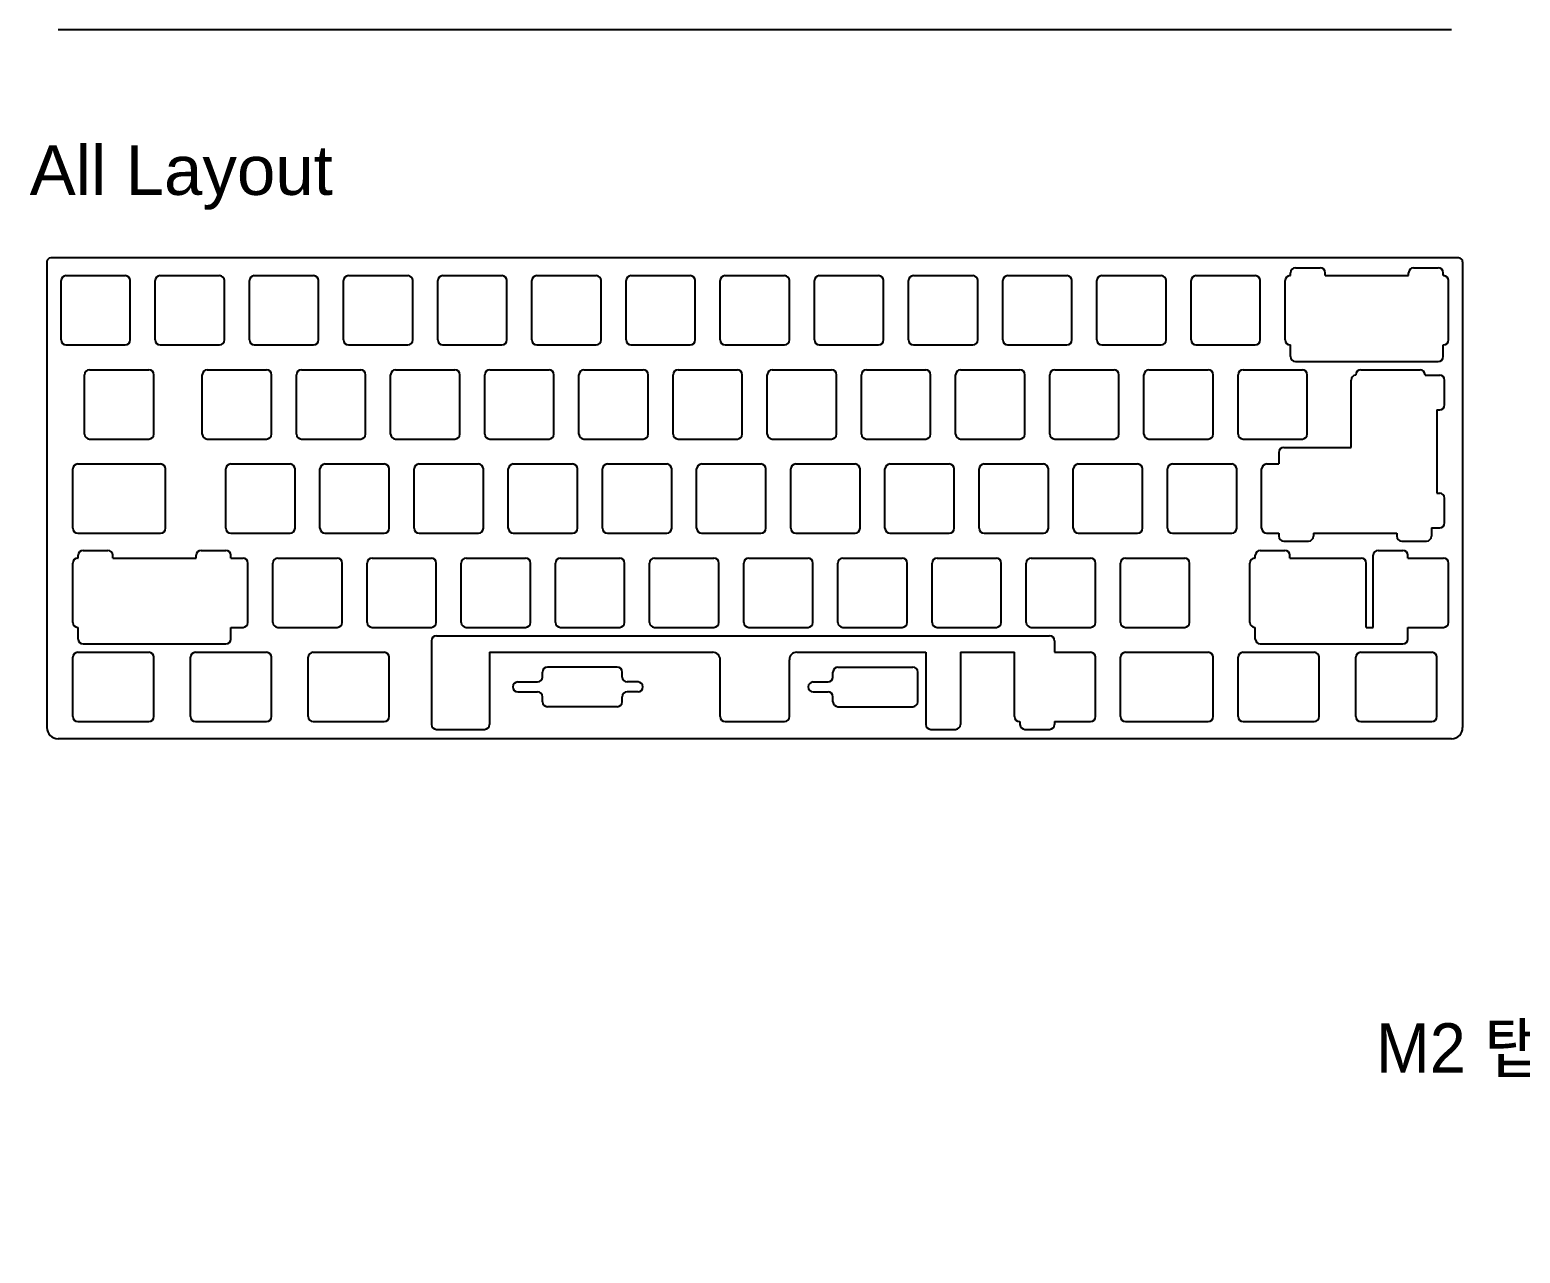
# Model space of a CAD drawing. Header units: millimetres. Extents: x 418 to 1622, y 220 to 808.
# Drawn here: x 448 to 749.5, y 220.5 to 468 of the extents above; entities that cross this region are included whole.
import ezdxf
from ezdxf import colors
from ezdxf.entities.mleader import LeaderData, LeaderLine
from ezdxf.math import Vec2, Vec3

# ---------------------------------------------------------------- set-up
doc = ezdxf.new("R2010")
doc.units = ezdxf.units.MM
doc.layers.add('보강판2t', color=4, linetype='Continuous')
doc.styles.get("Standard").update_dxf_attribs({"font": 'arial.ttf'})

msp = doc.modelspace()

# ---------------------------------------------------------------- linework, layer by layer
at = {"layer": '보강판2t', "color": 2}
msp.add_line((735.56, 467.98), (453.71, 467.98), dxfattribs=at)
at = {"layer": '보강판2t'}
for p, q in [((451.44, 421.06), (451.44, 326.81)), ((737.06, 421.83), (452.21, 421.83)), ((704.02, 419.82), (709.02, 419.82)), ((727.9, 419.82), (732.9, 419.82)), ((737.83, 421.06), (737.83, 326.81)), ((454.28, 405.24), (454.28, 417.24)), ((455.28, 418.24), (467.28, 418.24)), ((468.28, 405.24), (468.28, 417.24)), ((473.33, 405.24), (473.33, 417.24)), ((474.33, 418.24), (486.33, 418.24)), ((487.33, 405.24), (487.33, 417.24)), ((492.38, 405.24), (492.38, 417.24)), ((493.38, 418.24), (505.38, 418.24)), ((506.38, 405.24), (506.38, 417.24)), ((511.43, 405.24), (511.43, 417.24)), ((512.43, 418.24), (524.43, 418.24)), ((525.43, 405.24), (525.43, 417.24)), ((530.48, 405.24), (530.48, 417.24)), ((531.48, 418.24), (543.48, 418.24)), ((544.48, 405.24), (544.48, 417.24)), ((549.53, 405.24), (549.53, 417.24)), ((550.53, 418.24), (562.53, 418.24)), ((563.53, 405.24), (563.53, 417.24)), ((568.58, 405.24), (568.58, 417.24)), ((569.58, 418.24), (581.58, 418.24)), ((582.58, 405.24), (582.58, 417.24)), ((587.63, 405.24), (587.63, 417.24)), ((588.63, 418.24), (600.63, 418.24)), ((601.63, 405.24), (601.63, 417.24)), ((606.68, 405.24), (606.68, 417.24)), ((607.68, 418.24), (619.68, 418.24)), ((620.68, 405.24), (620.68, 417.24)), ((625.73, 405.24), (625.73, 417.24)), ((626.73, 418.24), (638.73, 418.24)), ((639.73, 405.24), (639.73, 417.24)), ((644.78, 405.24), (644.78, 417.24)), ((645.78, 418.24), (657.78, 418.24)), ((658.78, 405.24), (658.78, 417.24)), ((663.83, 405.24), (663.83, 417.24)), ((664.83, 418.24), (676.83, 418.24)), ((677.83, 405.24), (677.83, 417.24)), ((682.88, 405.24), (682.88, 417.24)), ((683.88, 418.24), (695.88, 418.24)), ((696.88, 405.24), (696.88, 417.24)), ((701.93, 405.24), (701.93, 417.24)), ((702.93, 418.24), (703.02, 418.24)), ((703.02, 418.24), (703.02, 418.82)), ((710.02, 418.24), (710.02, 418.82)), ((710.02, 418.24), (726.9, 418.24)), ((726.9, 418.24), (726.9, 418.82)), ((733.9, 418.24), (733.9, 418.82)), ((733.9, 418.24), (733.98, 418.24)), ((734.98, 405.24), (734.98, 417.24)), ((455.28, 404.24), (467.28, 404.24)), ((474.33, 404.24), (486.33, 404.24)), ((493.38, 404.24), (505.38, 404.24)), ((512.43, 404.24), (524.43, 404.24)), ((531.48, 404.24), (543.48, 404.24)), ((550.53, 404.24), (562.53, 404.24)), ((569.58, 404.24), (581.58, 404.24)), ((588.63, 404.24), (600.63, 404.24)), ((607.68, 404.24), (619.68, 404.24)), ((626.73, 404.24), (638.73, 404.24)), ((645.78, 404.24), (657.78, 404.24)), ((664.83, 404.24), (676.83, 404.24)), ((683.88, 404.24), (695.88, 404.24)), ((702.93, 404.24), (703.02, 404.24)), ((703.02, 401.88), (703.02, 404.24)), ((733.9, 404.24), (733.98, 404.24)), ((733.9, 401.88), (733.9, 404.24)), ((459.05, 386.19), (459.05, 398.19)), ((460.05, 399.19), (472.05, 399.19)), ((473.05, 386.19), (473.05, 398.19)), ((482.86, 386.19), (482.86, 398.19)), ((483.86, 399.19), (495.86, 399.19)), ((496.86, 386.19), (496.86, 398.19)), ((501.91, 386.19), (501.91, 398.19)), ((502.91, 399.19), (514.91, 399.19)), ((515.91, 386.19), (515.91, 398.19)), ((520.96, 386.19), (520.96, 398.19)), ((521.96, 399.19), (533.96, 399.19)), ((534.96, 386.19), (534.96, 398.19)), ((540.01, 386.19), (540.01, 398.19)), ((541.01, 399.19), (553.01, 399.19)), ((554.01, 386.19), (554.01, 398.19)), ((559.06, 386.19), (559.06, 398.19)), ((560.06, 399.19), (572.06, 399.19)), ((573.06, 386.19), (573.06, 398.19)), ((578.11, 386.19), (578.11, 398.19)), ((579.11, 399.19), (591.11, 399.19)), ((592.11, 386.19), (592.11, 398.19)), ((597.16, 386.19), (597.16, 398.19)), ((598.16, 399.19), (610.16, 399.19)), ((611.16, 386.19), (611.16, 398.19)), ((616.21, 386.19), (616.21, 398.19)), ((617.21, 399.19), (629.21, 399.19)), ((630.21, 386.19), (630.21, 398.19)), ((635.26, 386.19), (635.26, 398.19)), ((636.26, 399.19), (648.26, 399.19)), ((649.26, 386.19), (649.26, 398.19)), ((654.31, 386.19), (654.31, 398.19)), ((655.31, 399.19), (667.31, 399.19)), ((668.31, 386.19), (668.31, 398.19)), ((673.36, 386.19), (673.36, 398.19)), ((674.36, 399.19), (686.36, 399.19)), ((687.36, 386.19), (687.36, 398.19)), ((692.41, 386.19), (692.41, 398.19)), ((693.41, 399.19), (705.41, 399.19)), ((704.02, 400.88), (732.9, 400.88)), ((706.41, 386.19), (706.41, 398.19)), ((716.22, 398.1), (716.22, 398.19)), ((717.22, 399.19), (729.22, 399.19)), ((730.22, 398.1), (730.22, 398.19)), ((730.22, 398.1), (733.19, 398.1)), ((715.25, 383.49), (715.25, 397.1)), ((734.19, 392.1), (734.19, 397.1)), ((732.6, 391.1), (733.19, 391.1)), ((732.6, 391.1), (732.6, 374.22)), ((460.05, 385.19), (472.05, 385.19)), ((483.86, 385.19), (495.86, 385.19)), ((502.91, 385.19), (514.91, 385.19)), ((521.96, 385.19), (533.96, 385.19)), ((541.01, 385.19), (553.01, 385.19)), ((560.06, 385.19), (572.06, 385.19)), ((579.11, 385.19), (591.11, 385.19)), ((598.16, 385.19), (610.16, 385.19)), ((617.21, 385.19), (629.21, 385.19)), ((636.26, 385.19), (648.26, 385.19)), ((655.31, 385.19), (667.31, 385.19)), ((674.36, 385.19), (686.36, 385.19)), ((693.41, 385.19), (705.41, 385.19)), ((701.64, 383.49), (715.25, 383.49)), ((457.66, 380.14), (474.43, 380.14)), ((488.62, 380.14), (500.62, 380.14)), ((507.67, 380.14), (519.67, 380.14)), ((526.72, 380.14), (538.72, 380.14)), ((545.77, 380.14), (557.77, 380.14)), ((564.82, 380.14), (576.82, 380.14)), ((583.87, 380.14), (595.87, 380.14)), ((602.92, 380.14), (614.92, 380.14)), ((621.97, 380.14), (633.97, 380.14)), ((641.02, 380.14), (653.02, 380.14)), ((660.07, 380.14), (672.07, 380.14)), ((679.12, 380.14), (691.12, 380.14)), ((698.17, 380.14), (700.64, 380.14)), ((700.64, 382.49), (700.64, 380.14)), ((456.66, 367.14), (456.66, 379.14)), ((475.43, 367.14), (475.43, 379.14)), ((487.62, 367.14), (487.62, 379.14)), ((501.62, 367.14), (501.62, 379.14)), ((506.67, 367.14), (506.67, 379.14)), ((520.67, 367.14), (520.67, 379.14)), ((525.72, 367.14), (525.72, 379.14)), ((539.72, 367.14), (539.72, 379.14)), ((544.77, 367.14), (544.77, 379.14)), ((558.77, 367.14), (558.77, 379.14)), ((563.82, 367.14), (563.82, 379.14)), ((577.82, 367.14), (577.82, 379.14)), ((582.87, 367.14), (582.87, 379.14)), ((596.87, 367.14), (596.87, 379.14)), ((601.92, 367.14), (601.92, 379.14)), ((615.92, 367.14), (615.92, 379.14)), ((620.97, 367.14), (620.97, 379.14)), ((634.97, 367.14), (634.97, 379.14)), ((640.02, 367.14), (640.02, 379.14)), ((654.02, 367.14), (654.02, 379.14)), ((659.07, 367.14), (659.07, 379.14)), ((673.07, 367.14), (673.07, 379.14)), ((678.12, 367.14), (678.12, 379.14)), ((692.12, 367.14), (692.12, 379.14)), ((697.17, 367.14), (697.17, 379.14)), ((732.6, 374.22), (733.19, 374.22)), ((734.19, 368.22), (734.19, 373.22)), ((457.66, 366.14), (474.43, 366.14)), ((488.62, 366.14), (500.62, 366.14)), ((507.67, 366.14), (519.67, 366.14)), ((526.72, 366.14), (538.72, 366.14)), ((545.77, 366.14), (557.77, 366.14)), ((564.82, 366.14), (576.82, 366.14)), ((583.87, 366.14), (595.87, 366.14)), ((602.92, 366.14), (614.92, 366.14)), ((621.97, 366.14), (633.97, 366.14)), ((641.02, 366.14), (653.02, 366.14)), ((660.07, 366.14), (672.07, 366.14)), ((679.12, 366.14), (691.12, 366.14)), ((698.17, 366.14), (700.64, 366.14)), ((700.64, 366.14), (700.64, 365.55)), ((707.64, 366.14), (724.51, 366.14)), ((707.64, 366.14), (707.64, 365.55)), ((724.51, 366.14), (724.51, 365.55)), ((731.51, 367.22), (731.51, 365.55)), ((731.51, 367.22), (733.19, 367.22)), ((458.75, 362.67), (463.75, 362.67)), ((482.63, 362.67), (487.63, 362.67)), ((696.88, 362.67), (701.88, 362.67)), ((701.64, 364.55), (706.64, 364.55)), ((720.75, 362.67), (725.75, 362.67)), ((725.51, 364.55), (730.51, 364.55)), ((456.66, 348.09), (456.66, 360.09)), ((457.66, 361.09), (457.75, 361.09)), ((457.75, 361.09), (457.75, 361.67)), ((464.75, 361.09), (464.75, 361.67)), ((464.75, 361.09), (481.63, 361.09)), ((481.63, 361.09), (481.63, 361.67)), ((488.63, 361.09), (488.63, 361.67)), ((488.63, 361.09), (491.1, 361.09)), ((492.1, 348.09), (492.1, 360.09)), ((497.15, 348.09), (497.15, 360.09)), ((498.15, 361.09), (510.15, 361.09)), ((511.15, 348.09), (511.15, 360.09)), ((516.2, 348.09), (516.2, 360.09)), ((517.2, 361.09), (529.2, 361.09)), ((530.2, 348.09), (530.2, 360.09)), ((535.25, 348.09), (535.25, 360.09)), ((536.25, 361.09), (548.25, 361.09)), ((549.25, 348.09), (549.25, 360.09)), ((554.3, 348.09), (554.3, 360.09)), ((555.3, 361.09), (567.3, 361.09)), ((568.3, 348.09), (568.3, 360.09)), ((573.35, 348.09), (573.35, 360.09)), ((574.35, 361.09), (586.35, 361.09)), ((587.35, 348.09), (587.35, 360.09)), ((592.4, 348.09), (592.4, 360.09)), ((593.4, 361.09), (605.4, 361.09)), ((606.4, 348.09), (606.4, 360.09)), ((611.45, 348.09), (611.45, 360.09)), ((612.45, 361.09), (624.45, 361.09)), ((625.45, 348.09), (625.45, 360.09)), ((630.5, 348.09), (630.5, 360.09)), ((631.5, 361.09), (643.5, 361.09)), ((644.5, 348.09), (644.5, 360.09)), ((649.55, 348.09), (649.55, 360.09)), ((650.55, 361.09), (662.55, 361.09)), ((663.55, 348.09), (663.55, 360.09)), ((668.6, 348.09), (668.6, 360.09)), ((669.6, 361.09), (681.6, 361.09)), ((682.6, 348.09), (682.6, 360.09)), ((694.79, 348.09), (694.79, 360.09)), ((695.79, 361.09), (695.88, 361.09)), ((695.88, 361.09), (695.88, 361.67)), ((702.88, 361.09), (702.88, 361.67)), ((702.88, 361.09), (717.31, 361.09)), ((718.31, 347.09), (718.31, 360.09)), ((719.75, 347.09), (719.75, 361.67)), ((726.75, 361.09), (726.75, 361.67)), ((726.75, 361.09), (733.98, 361.09)), ((726.75, 361.09), (729.22, 361.09)), ((734.98, 348.09), (734.98, 360.09)), ((457.66, 347.09), (457.75, 347.09)), ((457.75, 344.73), (457.75, 347.09)), ((488.63, 344.73), (488.63, 347.09)), ((488.63, 347.09), (491.1, 347.09)), ((498.15, 347.09), (510.15, 347.09)), ((517.2, 347.09), (529.2, 347.09)), ((536.25, 347.09), (548.25, 347.09)), ((555.3, 347.09), (567.3, 347.09)), ((574.35, 347.09), (586.35, 347.09)), ((593.4, 347.09), (605.4, 347.09)), ((612.45, 347.09), (624.45, 347.09)), ((631.5, 347.09), (643.5, 347.09)), ((650.55, 347.09), (662.55, 347.09)), ((669.6, 347.09), (681.6, 347.09)), ((695.79, 347.09), (695.88, 347.09)), ((695.88, 344.73), (695.88, 347.09)), ((718.31, 347.09), (719.75, 347.09)), ((726.75, 347.09), (733.98, 347.09)), ((726.75, 344.73), (726.75, 347.09)), ((458.75, 343.73), (487.63, 343.73)), ((529.22, 344.39), (529.22, 327.45)), ((530.22, 345.39), (654.28, 345.39)), ((655.28, 344.39), (655.28, 342.04)), ((696.88, 343.73), (725.75, 343.73)), ((456.66, 329.04), (456.66, 341.04)), ((457.66, 342.04), (472.05, 342.04)), ((473.05, 329.04), (473.05, 341.04)), ((480.48, 329.04), (480.48, 341.04)), ((481.48, 342.04), (495.86, 342.04)), ((496.86, 329.04), (496.86, 341.04)), ((504.29, 329.04), (504.29, 341.04)), ((505.29, 342.04), (519.67, 342.04)), ((520.67, 329.04), (520.67, 341.04)), ((540.98, 342.04), (540.98, 327.45)), ((540.98, 342.04), (586.13, 342.04)), ((603.13, 342.04), (629.23, 342.04)), ((629.23, 342.04), (629.23, 327.45)), ((636.23, 342.04), (636.23, 327.45)), ((636.23, 342.04), (647.16, 342.04)), ((647.16, 329.04), (647.16, 342.04)), ((655.28, 342.04), (662.55, 342.04)), ((663.55, 329.04), (663.55, 341.04)), ((668.6, 329.04), (668.6, 341.04)), ((669.6, 342.04), (686.36, 342.04)), ((687.36, 329.04), (687.36, 341.04)), ((692.41, 329.04), (692.41, 341.04)), ((693.41, 342.04), (707.79, 342.04)), ((708.79, 329.04), (708.79, 341.04)), ((716.22, 329.04), (716.22, 341.04)), ((717.22, 342.04), (731.6, 342.04)), ((732.6, 329.04), (732.6, 341.04)), ((551.67, 337.04), (551.67, 338.04)), ((566.82, 339.04), (552.67, 339.04)), ((567.82, 337.04), (567.82, 338.04)), ((587.63, 329.04), (587.63, 340.54)), ((601.63, 329.04), (601.63, 340.54)), ((610.45, 337.04), (610.45, 338.04)), ((611.45, 339.04), (626.6, 339.04)), ((627.6, 332.04), (627.6, 338.04)), ((546.67, 336.04), (550.67, 336.04)), ((571.01, 336.04), (568.82, 336.04)), ((606.45, 336.04), (609.45, 336.04)), ((546.67, 334.04), (550.67, 334.04)), ((551.67, 332.04), (551.67, 333.04)), ((567.82, 332.04), (567.82, 333.04)), ((571.01, 334.04), (568.82, 334.04)), ((606.45, 334.04), (609.45, 334.04)), ((610.45, 332.04), (610.45, 333.04)), ((566.82, 331.04), (552.67, 331.04)), ((611.45, 331.04), (626.6, 331.04)), ((457.66, 328.04), (472.05, 328.04)), ((481.48, 328.04), (495.86, 328.04)), ((505.29, 328.04), (519.67, 328.04)), ((530.22, 326.45), (539.98, 326.45)), ((588.63, 328.04), (600.63, 328.04)), ((630.23, 326.45), (635.23, 326.45)), ((648.16, 328.04), (648.28, 328.04)), ((648.28, 328.04), (648.28, 327.45)), ((649.28, 326.45), (654.28, 326.45)), ((655.28, 328.04), (662.55, 328.04)), ((655.28, 328.04), (655.28, 327.45)), ((669.6, 328.04), (686.36, 328.04)), ((693.41, 328.04), (707.79, 328.04)), ((717.22, 328.04), (731.6, 328.04)), ((735.56, 324.54), (453.71, 324.54))]:
    msp.add_line(p, q, dxfattribs=at)
for centre, radius, start, end in [((452.21, 421.06), 0.77, 90, 180), ((704.02, 418.82), 1, 90, 180), ((709.02, 418.82), 1, 360, 90), ((727.9, 418.82), 1, 90, 180), ((732.9, 418.82), 1, 360, 90), ((737.06, 421.06), 0.77, 0, 90), ((455.28, 417.24), 1, 90, 180), ((467.28, 417.24), 1, 0, 90), ((474.33, 417.24), 1, 90, 180), ((486.33, 417.24), 1, 0, 90), ((493.38, 417.24), 1, 90, 180), ((505.38, 417.24), 1, 0, 90), ((512.43, 417.24), 1, 90, 180), ((524.43, 417.24), 1, 0, 90), ((531.48, 417.24), 1, 90, 180), ((543.48, 417.24), 1, 0, 90), ((550.53, 417.24), 1, 90, 180), ((562.53, 417.24), 1, 0, 90), ((569.58, 417.24), 1, 90, 180), ((581.58, 417.24), 1, 0, 90), ((588.63, 417.24), 1, 90, 180), ((600.63, 417.24), 1, 0, 90), ((607.68, 417.24), 1, 90, 180), ((619.68, 417.24), 1, 0, 90), ((626.73, 417.24), 1, 90, 180), ((638.73, 417.24), 1, 0, 90), ((645.78, 417.24), 1, 90, 180), ((657.78, 417.24), 1, 0, 90), ((664.83, 417.24), 1, 90, 180), ((676.83, 417.24), 1, 0, 90), ((683.88, 417.24), 1, 90, 180), ((695.88, 417.24), 1, 0, 90), ((702.93, 417.24), 1, 90, 180), ((733.98, 417.24), 1, 0, 90), ((455.28, 405.24), 1, 180, 270), ((467.28, 405.24), 1, 270, 0), ((474.33, 405.24), 1, 180, 270), ((486.33, 405.24), 1, 270, 0), ((493.38, 405.24), 1, 180, 270), ((505.38, 405.24), 1, 270, 0), ((512.43, 405.24), 1, 180, 270), ((524.43, 405.24), 1, 270, 0), ((531.48, 405.24), 1, 180, 270), ((543.48, 405.24), 1, 270, 0), ((550.53, 405.24), 1, 180, 270), ((562.53, 405.24), 1, 270, 0), ((569.58, 405.24), 1, 180, 270), ((581.58, 405.24), 1, 270, 0), ((588.63, 405.24), 1, 180, 270), ((600.63, 405.24), 1, 270, 0), ((607.68, 405.24), 1, 180, 270), ((619.68, 405.24), 1, 270, 0), ((626.73, 405.24), 1, 180, 270), ((638.73, 405.24), 1, 270, 0), ((645.78, 405.24), 1, 180, 270), ((657.78, 405.24), 1, 270, 0), ((664.83, 405.24), 1, 180, 270), ((676.83, 405.24), 1, 270, 0), ((683.88, 405.24), 1, 180, 270), ((695.88, 405.24), 1, 270, 0), ((702.93, 405.24), 1, 180, 270), ((733.98, 405.24), 1, 270, 0), ((704.02, 401.88), 1, 180, 270), ((732.9, 401.88), 1, 270, 360), ((460.05, 398.19), 1, 90, 180), ((472.05, 398.19), 1, 0, 90), ((483.86, 398.19), 1, 90, 180), ((495.86, 398.19), 1, 0, 90), ((502.91, 398.19), 1, 90, 180), ((514.91, 398.19), 1, 0, 90), ((521.96, 398.19), 1, 90, 180), ((533.96, 398.19), 1, 0, 90), ((541.01, 398.19), 1, 90, 180), ((553.01, 398.19), 1, 0, 90), ((560.06, 398.19), 1, 90, 180), ((572.06, 398.19), 1, 0, 90), ((579.11, 398.19), 1, 90, 180), ((591.11, 398.19), 1, 0, 90), ((598.16, 398.19), 1, 90, 180), ((610.16, 398.19), 1, 0, 90), ((617.21, 398.19), 1, 90, 180), ((629.21, 398.19), 1, 0, 90), ((636.26, 398.19), 1, 90, 180), ((648.26, 398.19), 1, 0, 90), ((655.31, 398.19), 1, 90, 180), ((667.31, 398.19), 1, 0, 90), ((674.36, 398.19), 1, 90, 180), ((686.36, 398.19), 1, 0, 90), ((693.41, 398.19), 1, 90, 180), ((705.41, 398.19), 1, 0, 90), ((716.25, 397.1), 1, 91.5071, 180), ((717.22, 398.19), 1, 90, 180), ((729.22, 398.19), 1, 0, 90), ((733.19, 397.1), 1, 0, 90), ((733.19, 392.1), 1, 270, 0), ((460.05, 386.19), 1, 180, 270), ((472.05, 386.19), 1, 270, 0), ((483.86, 386.19), 1, 180, 270), ((495.86, 386.19), 1, 270, 0), ((502.91, 386.19), 1, 180, 270), ((514.91, 386.19), 1, 270, 0), ((521.96, 386.19), 1, 180, 270), ((533.96, 386.19), 1, 270, 0), ((541.01, 386.19), 1, 180, 270), ((553.01, 386.19), 1, 270, 0), ((560.06, 386.19), 1, 180, 270), ((572.06, 386.19), 1, 270, 0), ((579.11, 386.19), 1, 180, 270), ((591.11, 386.19), 1, 270, 0), ((598.16, 386.19), 1, 180, 270), ((610.16, 386.19), 1, 270, 0), ((617.21, 386.19), 1, 180, 270), ((629.21, 386.19), 1, 270, 0), ((636.26, 386.19), 1, 180, 270), ((648.26, 386.19), 1, 270, 0), ((655.31, 386.19), 1, 180, 270), ((667.31, 386.19), 1, 270, 0), ((674.36, 386.19), 1, 180, 270), ((686.36, 386.19), 1, 270, 0), ((693.41, 386.19), 1, 180, 270), ((705.41, 386.19), 1, 270, 0), ((701.64, 382.49), 1, 90, 180), ((457.66, 379.14), 1, 90, 180), ((474.43, 379.14), 1, 0, 90), ((488.62, 379.14), 1, 90, 180), ((500.62, 379.14), 1, 0, 90), ((507.67, 379.14), 1, 90, 180), ((519.67, 379.14), 1, 0, 90), ((526.72, 379.14), 1, 90, 180), ((538.72, 379.14), 1, 0, 90), ((545.77, 379.14), 1, 90, 180), ((557.77, 379.14), 1, 0, 90), ((564.82, 379.14), 1, 90, 180), ((576.82, 379.14), 1, 0, 90), ((583.87, 379.14), 1, 90, 180), ((595.87, 379.14), 1, 0, 90), ((602.92, 379.14), 1, 90, 180), ((614.92, 379.14), 1, 0, 90), ((621.97, 379.14), 1, 90, 180), ((633.97, 379.14), 1, 0, 90), ((641.02, 379.14), 1, 90, 180), ((653.02, 379.14), 1, 0, 90), ((660.07, 379.14), 1, 90, 180), ((672.07, 379.14), 1, 0, 90), ((679.12, 379.14), 1, 90, 180), ((691.12, 379.14), 1, 0, 90), ((698.17, 379.14), 1, 90, 180), ((733.19, 373.22), 1, 0, 90), ((733.19, 368.22), 1, 270, 0), ((457.66, 367.14), 1, 180, 270), ((474.43, 367.14), 1, 270, 0), ((488.62, 367.14), 1, 180, 270), ((500.62, 367.14), 1, 270, 0), ((507.67, 367.14), 1, 180, 270), ((519.67, 367.14), 1, 270, 0), ((526.72, 367.14), 1, 180, 270), ((538.72, 367.14), 1, 270, 0), ((545.77, 367.14), 1, 180, 270), ((557.77, 367.14), 1, 270, 0), ((564.82, 367.14), 1, 180, 270), ((576.82, 367.14), 1, 270, 0), ((583.87, 367.14), 1, 180, 270), ((595.87, 367.14), 1, 270, 0), ((602.92, 367.14), 1, 180, 270), ((614.92, 367.14), 1, 270, 0), ((621.97, 367.14), 1, 180, 270), ((633.97, 367.14), 1, 270, 0), ((641.02, 367.14), 1, 180, 270), ((653.02, 367.14), 1, 270, 0), ((660.07, 367.14), 1, 180, 270), ((672.07, 367.14), 1, 270, 0), ((679.12, 367.14), 1, 180, 270), ((691.12, 367.14), 1, 270, 0), ((698.17, 367.14), 1, 180, 270), ((701.64, 365.55), 1, 180, 270), ((706.64, 365.55), 1, 270, 0), ((725.51, 365.55), 1, 180, 270), ((730.51, 365.55), 1, 270, 0), ((458.75, 361.67), 1, 90, 180), ((463.75, 361.67), 1, 360, 90), ((482.63, 361.67), 1, 90, 180), ((487.63, 361.67), 1, 360, 90), ((696.88, 361.67), 1, 90, 180), ((701.88, 361.67), 1, 360, 90), ((720.75, 361.67), 1, 90, 180), ((725.75, 361.67), 1, 360, 90), ((457.66, 360.09), 1, 90, 180), ((491.1, 360.09), 1, 0, 90), ((498.15, 360.09), 1, 90, 180), ((510.15, 360.09), 1, 0, 90), ((517.2, 360.09), 1, 90, 180), ((529.2, 360.09), 1, 0, 90), ((536.25, 360.09), 1, 90, 180), ((548.25, 360.09), 1, 0, 90), ((555.3, 360.09), 1, 90, 180), ((567.3, 360.09), 1, 0, 90), ((574.35, 360.09), 1, 90, 180), ((586.35, 360.09), 1, 0, 90), ((593.4, 360.09), 1, 90, 180), ((605.4, 360.09), 1, 0, 90), ((612.45, 360.09), 1, 90, 180), ((624.45, 360.09), 1, 0, 90), ((631.5, 360.09), 1, 90, 180), ((643.5, 360.09), 1, 0, 90), ((650.55, 360.09), 1, 90, 180), ((662.55, 360.09), 1, 0, 90), ((669.6, 360.09), 1, 90, 180), ((681.6, 360.09), 1, 0, 90), ((695.79, 360.09), 1, 90, 180), ((717.31, 360.09), 1, 0, 90), ((733.98, 360.09), 1, 0, 90), ((457.66, 348.09), 1, 180, 270), ((491.1, 348.09), 1, 270, 0), ((498.15, 348.09), 1, 180, 270), ((510.15, 348.09), 1, 270, 0), ((517.2, 348.09), 1, 180, 270), ((529.2, 348.09), 1, 270, 0), ((536.25, 348.09), 1, 180, 270), ((548.25, 348.09), 1, 270, 0), ((555.3, 348.09), 1, 180, 270), ((567.3, 348.09), 1, 270, 0), ((574.35, 348.09), 1, 180, 270), ((586.35, 348.09), 1, 270, 0), ((593.4, 348.09), 1, 180, 270), ((605.4, 348.09), 1, 270, 0), ((612.45, 348.09), 1, 180, 270), ((624.45, 348.09), 1, 270, 0), ((631.5, 348.09), 1, 180, 270), ((643.5, 348.09), 1, 270, 0), ((650.55, 348.09), 1, 180, 270), ((662.55, 348.09), 1, 270, 0), ((669.6, 348.09), 1, 180, 270), ((681.6, 348.09), 1, 270, 0), ((695.79, 348.09), 1, 180, 270), ((733.98, 348.09), 1, 270, 0), ((458.75, 344.73), 1, 180, 270), ((487.63, 344.73), 1, 270, 360), ((530.22, 344.39), 1, 90, 180), ((654.28, 344.39), 1, 0, 90), ((696.88, 344.73), 1, 180, 270), ((725.75, 344.73), 1, 270, 360), ((457.66, 341.04), 1, 90, 180), ((472.05, 341.04), 1, 0, 90), ((481.48, 341.04), 1, 90, 180), ((495.86, 341.04), 1, 0, 90), ((505.29, 341.04), 1, 90, 180), ((519.67, 341.04), 1, 0, 90), ((586.13, 340.54), 1.5, 0, 90), ((603.13, 340.54), 1.5, 90, 180), ((662.55, 341.04), 1, 0, 90), ((669.6, 341.04), 1, 90, 180), ((686.36, 341.04), 1, 0, 90), ((693.41, 341.04), 1, 90, 180), ((707.79, 341.04), 1, 0, 90), ((717.22, 341.04), 1, 90, 180), ((731.6, 341.04), 1, 0, 90), ((552.67, 338.04), 1, 90, 180), ((566.82, 338.04), 1, 360, 90), ((611.45, 338.04), 1, 90, 180), ((626.6, 338.04), 1, 0, 90), ((546.67, 335.04), 1, 90, 180), ((546.67, 335.04), 1, 180, 270), ((550.67, 337.04), 1, 270, 0), ((568.82, 337.04), 1, 180, 270), ((571.01, 335.04), 1, 0, 90), ((571.01, 335.04), 1, 270, 0), ((606.45, 335.04), 1, 90, 180), ((606.45, 335.04), 1, 180, 270), ((609.45, 337.04), 1, 270, 0), ((550.67, 333.04), 1, 0, 90), ((552.67, 332.04), 1, 180, 270), ((566.82, 332.04), 1, 270, 0), ((568.82, 333.04), 1, 90, 180), ((609.45, 333.04), 1, 0, 90), ((611.45, 332.04), 1, 180, 270), ((626.6, 332.04), 1, 270, 0), ((457.66, 329.04), 1, 180, 270), ((472.05, 329.04), 1, 270, 0), ((481.48, 329.04), 1, 180, 270), ((495.86, 329.04), 1, 270, 0), ((505.29, 329.04), 1, 180, 270), ((519.67, 329.04), 1, 270, 0), ((588.63, 329.04), 1, 180, 270), ((600.63, 329.04), 1, 270, 0), ((648.16, 329.04), 1, 180, 270), ((662.55, 329.04), 1, 270, 0), ((669.6, 329.04), 1, 180, 270), ((686.36, 329.04), 1, 270, 0), ((693.41, 329.04), 1, 180, 270), ((707.79, 329.04), 1, 270, 0), ((717.22, 329.04), 1, 180, 270), ((731.6, 329.04), 1, 270, 0), ((453.71, 326.81), 2.27, 180, 270), ((530.22, 327.45), 1, 180, 270), ((539.98, 327.45), 1, 270, 0), ((630.23, 327.45), 1, 180, 270), ((635.23, 327.45), 1, 270, 0), ((649.28, 327.45), 1, 180, 270), ((654.28, 327.45), 1, 270, 0), ((735.56, 326.81), 2.27, 270, 0)]:
    msp.add_arc(centre, radius, start, end, dxfattribs=at)

# ---------------------------------------------------------------- texts
at = {"layer": '보강판2t', "insert": (447.94, 444.58), "char_height": 10, "attachment_point": 1}
msp.add_mtext_dynamic_manual_height_columns('All Layout', width=268.7042, gutter_width=12.5, heights=[0], dxfattribs=at)

# ---------------------------------------------------------------- leaders
ml = msp.add_multileader_mtext('Standard')
ml.set_content('{\\fGulim|b0|i0|c129|p50;M2 탭핑 3곳}', color=256)
ml.set_leader_properties()
ml.build(insert=Vec2(0, 0))
ctx = ml.context
ctx.base_point, ctx.char_height, ctx.plane_origin = Vec3(714.46, 261.65), 10, Vec3(832.43, 239.84)
ctx.text_align_type = 2
notes = []
notes.append((ctx, [(0, (1, 1, 0), (800.65, 261.65), (-1, 0), 8, [(0, [(844.96, 302.44)], 0, [])])]))
ctx.mtext.insert, ctx.mtext.alignment, ctx.mtext.flow_direction = Vec3(790.65, 267), 3, 5
for ctx, leaders in notes:
    for number, flags, end, landing, length, lines in leaders:
        leader = LeaderData()
        leader.index, (leader.has_last_leader_line, leader.has_dogleg_vector, leader.attachment_direction) = number, flags
        leader.last_leader_point, leader.dogleg_vector, leader.dogleg_length = Vec3(end), Vec3(landing), length
        for number, points, colour, breaks in lines:
            line = LeaderLine()
            line.index, line.vertices, line.color, line.breaks = number, Vec3.list(points), colors.encode_raw_color(colour), breaks
            leader.lines.append(line)
        ctx.leaders.append(leader)

doc.saveas('drawing.dxf')
